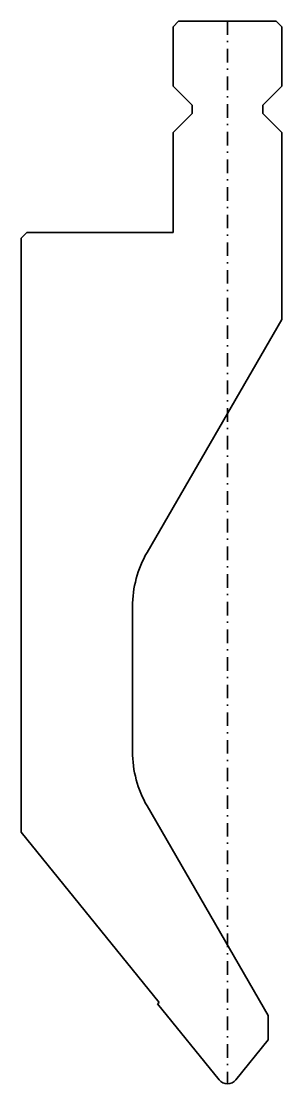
# Model space of a CAD drawing. Header units: millimetres. Extents: x -38 to 10, y 0 to 196.
import ezdxf

# ---------------------------------------------------------------- set-up
doc = ezdxf.new("R2010")
doc.units = ezdxf.units.MM
doc.header["$LTSCALE"] = 5
doc.linetypes.add('AUSGEZOGEN', pattern=[0])
doc.linetypes.add('DASHDOT', pattern=[1, 0.5, -0.25, 0, -0.25])
doc.layers.add('1', color=7, linetype='Continuous')

msp = doc.modelspace()

# ---------------------------------------------------------------- linework, layer by layer
at = {"layer": '1', "color": 7, "linetype": 'AUSGEZOGEN', "lineweight": 35}
for p, q in [((-9, 196), (-10, 195)), ((9, 196), (-9, 196)), ((10, 195), (9, 196)), ((-10, 195), (-10, 184)), ((10, 184), (10, 195)), ((-10, 184), (-6.5, 180.5)), ((6.5, 180.5), (10, 184)), ((-6.5, 180.5), (-6.5, 179)), ((6.5, 179), (6.5, 180.5)), ((-6.5, 179), (-10, 175.5)), ((10, 175.5), (6.5, 179)), ((-10, 175.5), (-10, 157)), ((10, 141), (10, 175.5)), ((-37, 157), (-38, 156)), ((-10, 157), (-37, 157)), ((-38, 156), (-38, 46.38)), ((-14.82, 98.01), (10, 141)), ((-17.5, 61.26), (-17.5, 88.01)), ((7.5, 12.6), (-14.82, 51.26)), ((-38, 46.38), (-12.57, 14.98)), ((-12.57, 14.98), (-12.88, 14.73)), ((-12.88, 14.73), (-1.55, 0.74)), ((7.5, 8.08), (7.5, 12.6)), ((1.55, 0.74), (7.5, 8.08))]:
    msp.add_line(p, q, dxfattribs=at)
at = {"layer": '1', "color": 7, "linetype": 'DASHDOT', "lineweight": 35}
msp.add_line((0, 196), (0, 0), dxfattribs=at)
at = {"layer": '1', "color": 7, "linetype": 'AUSGEZOGEN', "lineweight": 35}
for centre, radius, start, end in [((2.5, 88.01), 20, 150, 180), ((2.5, 61.26), 20, 180, 210), ((0, 2), 2, 219, 321)]:
    msp.add_arc(centre, radius, start, end, dxfattribs=at)

doc.saveas('drawing.dxf')
